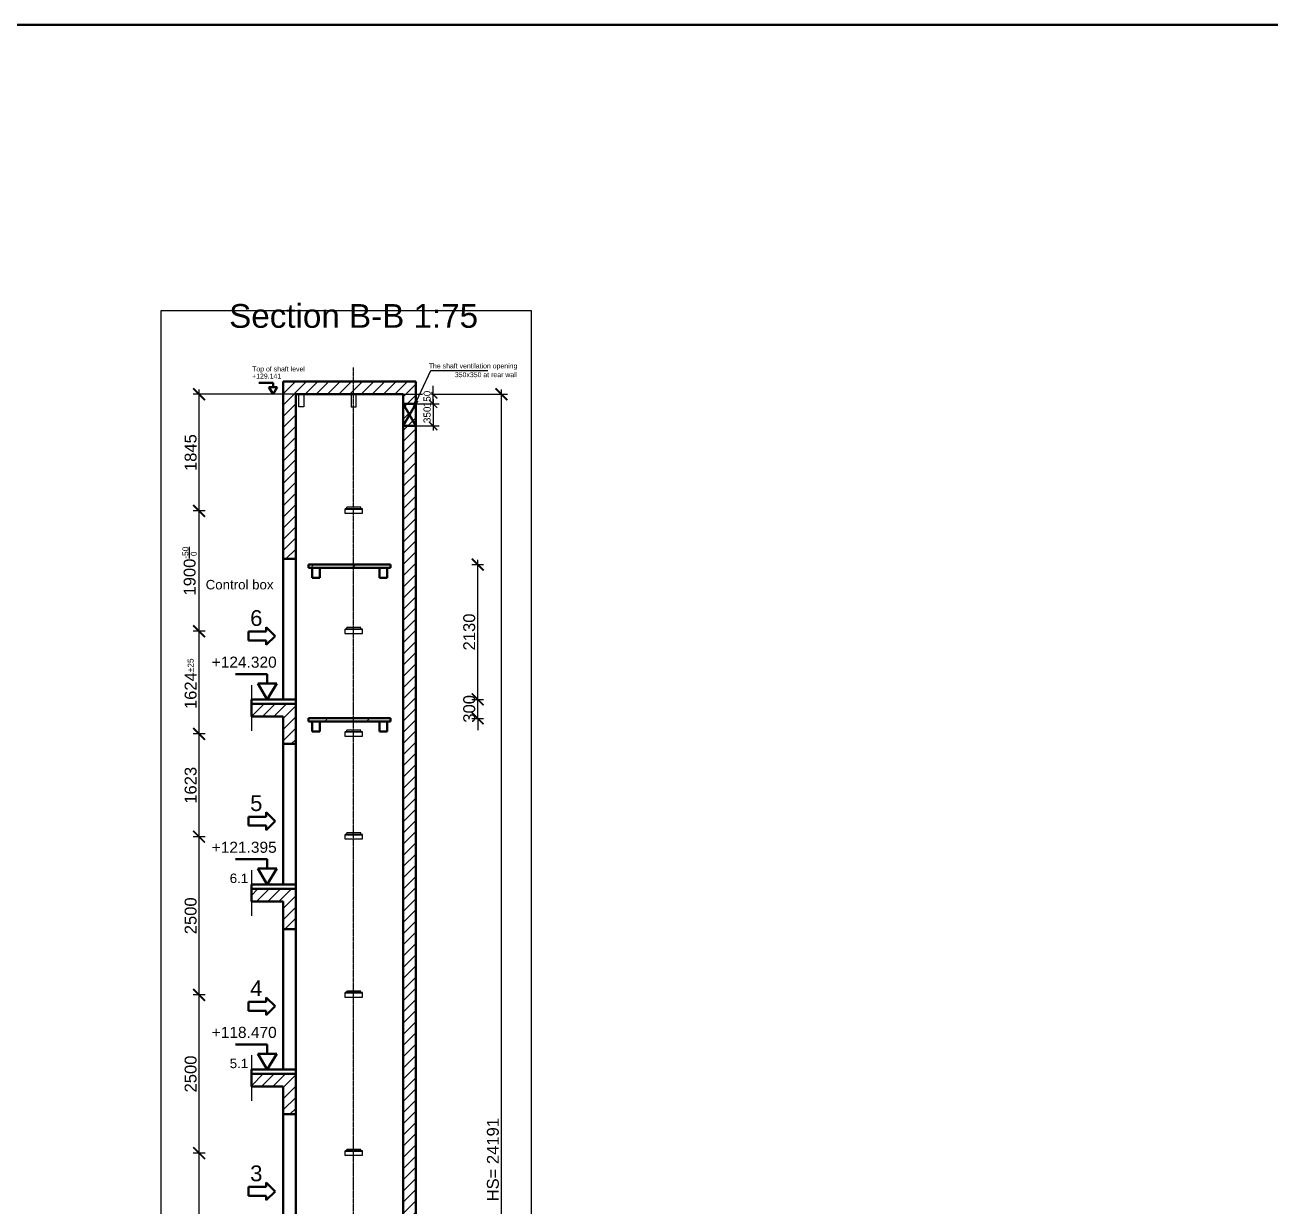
# Model space of a CAD drawing. Header units: millimetres. Extents: x -2854 to 202754, y -48725 to 27067.
# Drawn here: x 23838 to 43504, y -30180 to -11515 of the extents above; entities that cross this region are included whole.
import ezdxf
from ezdxf.enums import TextEntityAlignment as Align

# ---------------------------------------------------------------- set-up
doc = ezdxf.new("R2010")
doc.units = ezdxf.units.MM
doc.linetypes.add('AM_ISO02W050', pattern=[7.5, 6, -1.5])
doc.linetypes.add('AM_ISO08W050', pattern=[18, 12, -1.5, 3, -1.5])
for name, color, linetype, lineweight in [('AM_0', 7, 'Continuous', 50), ('AM_5', 3, 'Continuous', 25), ('AM_8', 1, 'Continuous', 25), ('LDBeams-AM_3', 6, 'AM_ISO02W050', 25), ('LDCar-AM_0', 7, 'Continuous', 50), ('LDCar-AM_4', 3, 'Continuous', 25), ('LDRailBrackets-AM_3', 6, 'AM_ISO02W050', 25), ('LDScaffoldings-AM_0', 7, 'Continuous', 50), ('LDShaft-AM_0', 7, 'Continuous', 50), ('LDShaft-AM_4', 3, 'Continuous', 25), ('LDShaft-AM_5', 3, 'Continuous', 25), ('LDShaft-AM_7', 4, 'AM_ISO08W050', 25)]:
    doc.layers.add(name, color=color, linetype=linetype, lineweight=lineweight)
doc.layers.add('AM_VIEWS', color=1, linetype='Continuous', lineweight=25, plot=False)
doc.styles.add('LD', font='ARIALUNI.ttf')
doc.dimstyles.new('LIFT', dxfattribs={"dimtxt": 2.5, "dimasz": 2.5, "dimexe": 1.25, "dimexo": 0, "dimgap": 0.5, "dimtad": 1, "dimdec": 0, "dimzin": 1, "dimdsep": 46, "dimtxsty": 'LD', "dimblk": 'ARCHTICK', "dimcen": 0, "dimdle": 1, "dimclrd": 3, "dimclre": 3, "dimclrt": 4, "dimadec": 0, "dimazin": 0, "dimtp": 0.1, "dimtm": 0.1, "dimtfac": 0.71, "dimtdec": 0, "dimtix": 1, "dimtmove": 0, "dimatfit": 3, "dimfxl": 1, "dimtolj": 1, "dimarcsym": 0})
doc.dimstyles.new('LIFT$0', dxfattribs={"dimtxt": 2.5, "dimasz": 2.5, "dimexe": 1.25, "dimexo": 0, "dimgap": 0.5, "dimtad": 1, "dimdec": 0, "dimzin": 1, "dimdsep": 46, "dimtxsty": 'LD', "dimblk1": 'ARCHTICK', "dimblk2": 'ARCHTICK', "dimsah": 1, "dimcen": 0, "dimdle": 1, "dimclrd": 3, "dimclre": 3, "dimclrt": 4, "dimadec": 0, "dimazin": 0, "dimtp": 0.1, "dimtm": 0.1, "dimtfac": 0.71, "dimtdec": 0, "dimtix": 1, "dimtmove": 0, "dimatfit": 3, "dimfxl": 1, "dimtolj": 1, "dimarcsym": 0})

# ---------------------------------------------------------------- blocks, each defined once
blk = doc.blocks.new('LD_20260610085844_000000CC')
at = {"layer": 'LDShaft-AM_0'}
for p, q in [((-80, 24391), (-200, 24391)), ((-200, 24391), (-200, 21590)), ((0, 24391), (-80, 24391)), ((1900, 24391), (0, 24391)), ((1900, 0), (1900, 24391)), ((0, 21590), (0, 24191)), ((0, 24191), (1700, 24191)), ((1700, 24191), (1700, 0)), ((-200, 21590), (-200, 19370)), ((-200, 21590), (-80, 21590)), ((-80, 21590), (0, 21590)), ((0, 19370), (0, 21590)), ((-200, 19300), (-700, 19300)), ((-700, 19300), (-700, 19100)), ((-80, 19300), (-200, 19300)), ((0, 19300), (-80, 19300)), ((0, 18665), (0, 19300)), ((-700, 19100), (-200, 19100)), ((-200, 19100), (-200, 18665)), ((-200, 18665), (-200, 16445)), ((-200, 18665), (-80, 18665)), ((-80, 18665), (0, 18665)), ((0, 16445), (0, 18665)), ((-200, 16375), (-700, 16375)), ((-700, 16375), (-700, 16175)), ((-80, 16375), (-200, 16375)), ((0, 16375), (-80, 16375)), ((0, 15740), (0, 16375)), ((-700, 16175), (-200, 16175)), ((-200, 16175), (-200, 15740)), ((-200, 15740), (-200, 13520)), ((-200, 15740), (-80, 15740)), ((-80, 15740), (0, 15740)), ((0, 13520), (0, 15740)), ((-200, 13450), (-700, 13450)), ((-700, 13450), (-700, 13250)), ((-80, 13450), (-200, 13450)), ((0, 13450), (-80, 13450)), ((0, 12815), (0, 13450)), ((-700, 13250), (-200, 13250)), ((-200, 13250), (-200, 12815)), ((-200, 12815), (-200, 10595)), ((-200, 12815), (-80, 12815)), ((-80, 12815), (0, 12815)), ((0, 10595), (0, 12815)), ((-200, 10525), (-700, 10525)), ((-700, 10525), (-700, 10325)), ((-80, 10525), (-200, 10525)), ((0, 10525), (-80, 10525)), ((0, 9890), (0, 10525)), ((-700, 10325), (-200, 10325)), ((-200, 10325), (-200, 9890)), ((-200, 9890), (-200, 7670)), ((-200, 9890), (-80, 9890)), ((-80, 9890), (0, 9890)), ((0, 7670), (0, 9890)), ((-200, 7600), (-700, 7600)), ((-700, 7600), (-700, 7400)), ((-80, 7600), (-200, 7600)), ((0, 7600), (-80, 7600)), ((0, 6965), (0, 7600)), ((-700, 7400), (-200, 7400)), ((-200, 7400), (-200, 6965)), ((-200, 6965), (-200, 4745)), ((-200, 6965), (-80, 6965)), ((-80, 6965), (0, 6965)), ((0, 4745), (0, 6965)), ((-200, 4675), (-700, 4675)), ((-700, 4675), (-700, 4475)), ((-80, 4675), (-200, 4675)), ((0, 4675), (-80, 4675)), ((0, 3515), (0, 4675)), ((-700, 4475), (-200, 4475)), ((-200, 4475), (-200, 3515)), ((-200, 3515), (-200, 1295)), ((-200, 3515), (-80, 3515)), ((-80, 3515), (0, 3515)), ((0, 1295), (0, 3515)), ((-200, 1225), (-700, 1225)), ((-700, 1225), (-700, 1025)), ((-80, 1225), (-200, 1225)), ((0, 1225), (-80, 1225)), ((0, 0), (0, 1225)), ((-700, 1025), (-200, 1025)), ((-200, 1025), (-200, -200)), ((1700, 0), (0, 0)), ((1900, -200), (1900, 0)), ((-200, -200), (-80, -200)), ((-80, -200), (0, -200)), ((0, -200), (1900, -200))]:
    blk.add_line(p, q, dxfattribs=at)
blk = doc.blocks.new('LD_ENTRY_L')
for p, q in [((-422, -70), (-422, 70)), ((-141, 70), (-422, 70)), ((0, 0), (-141, 141)), ((-141, 70), (-141, 141)), ((0, 0), (-141, -141)), ((-141, -70), (-422, -70)), ((-141, -141), (-141, -70))]:
    blk.add_line(p, q)
blk = doc.blocks.new('LD_20260610085844_000000E2')
at = {"layer": 'LDCar-AM_0'}
blk.add_blockref('LD_ENTRY_L', (0, 0), dxfattribs=at)
at = {"layer": 'LDCar-AM_0', "style": 'LD'}
blk.add_text('3', height=250, dxfattribs=at).set_placement((-200, 160), align=Align.RIGHT)
blk = doc.blocks.new('LD_20260610085844_000000E3')
at = {"layer": 'LDShaft-AM_4'}
blk.add_line((-700, 225), (-700, -495), dxfattribs=at)
blk = doc.blocks.new('LD_20260610085844_000000E4')
at = {"layer": 'LDShaft-AM_0'}
for p, q in [((-200, 0), (-700, 0)), ((-700, 0), (-700, -70)), ((-80, 0), (-200, 0)), ((0, 0), (-80, 0)), ((0, -70), (0, 0)), ((-700, -70), (-200, -70)), ((-200, -70), (-80, -70)), ((-80, -70), (0, -70))]:
    blk.add_line(p, q, dxfattribs=at)
blk = doc.blocks.new('LD_20260610085844_000000E6')
at = {"layer": 'LDCar-AM_0'}
blk.add_blockref('LD_ENTRY_L', (0, 0), dxfattribs=at)
at = {"layer": 'LDCar-AM_0', "style": 'LD'}
blk.add_text('4', height=250, dxfattribs=at).set_placement((-200, 160), align=Align.RIGHT)
blk = doc.blocks.new('LD_ENTRY_FLOOR_L')
for p, q in [((-150, 250), (0, 0)), ((0, 0), (150, 250))]:
    blk.add_line(p, q)
at = {"layer": 'AM_0'}
for p, q in [((0, 398), (-500, 398)), ((0, 250), (0, 398)), ((150, 250), (-150, 250))]:
    blk.add_line(p, q, dxfattribs=at)
blk = doc.blocks.new('LD_20260610085844_000000E7')
at = {"layer": 'LDCar-AM_0'}
blk.add_blockref('LD_ENTRY_FLOOR_L', (0, 0), dxfattribs=at)
at = {"layer": 'LDCar-AM_0', "style": 'LD'}
blk.add_text('+118.470', height=175, dxfattribs=at).set_placement((150, 500), align=Align.RIGHT)
blk = doc.blocks.new('LD_20260610085844_000000E8')
at = {"layer": 'LDShaft-AM_4'}
blk.add_line((-700, 225), (-700, -495), dxfattribs=at)
blk = doc.blocks.new('LD_20260610085844_000000E9')
at = {"layer": 'LDShaft-AM_0'}
for p, q in [((-200, 0), (-700, 0)), ((-700, 0), (-700, -70)), ((-80, 0), (-200, 0)), ((0, 0), (-80, 0)), ((0, -70), (0, 0)), ((-700, -70), (-200, -70)), ((-200, -70), (-80, -70)), ((-80, -70), (0, -70))]:
    blk.add_line(p, q, dxfattribs=at)
blk = doc.blocks.new('LD_20260610085844_000000EB')
at = {"layer": 'LDCar-AM_0'}
blk.add_blockref('LD_ENTRY_FLOOR_L', (0, 0), dxfattribs=at)
at = {"layer": 'LDCar-AM_0', "style": 'LD'}
blk.add_text('+121.395', height=175, dxfattribs=at).set_placement((150, 500), align=Align.RIGHT)
blk = doc.blocks.new('LD_20260610085844_000000EC')
at = {"layer": 'LDCar-AM_0'}
blk.add_blockref('LD_ENTRY_L', (0, 0), dxfattribs=at)
at = {"layer": 'LDCar-AM_0', "style": 'LD'}
blk.add_text('5', height=250, dxfattribs=at).set_placement((-200, 160), align=Align.RIGHT)
blk = doc.blocks.new('LD_20260610085844_000000ED')
at = {"layer": 'LDShaft-AM_4'}
blk.add_line((-700, 225), (-700, -495), dxfattribs=at)
blk = doc.blocks.new('LD_20260610085844_000000EE')
at = {"layer": 'LDShaft-AM_0'}
for p, q in [((-200, 0), (-700, 0)), ((-700, 0), (-700, -70)), ((-80, 0), (-200, 0)), ((0, 0), (-80, 0)), ((0, -70), (0, 0)), ((-700, -70), (-200, -70)), ((-200, -70), (-80, -70)), ((-80, -70), (0, -70))]:
    blk.add_line(p, q, dxfattribs=at)
blk = doc.blocks.new('LD_20260610085844_000000F2')
at = {"layer": 'LDScaffoldings-AM_0'}
for p, q in [((60, 80), (-60, 80)), ((-60, 80), (-60, -80)), ((60, -80), (60, 80)), ((-60, -80), (60, -80))]:
    blk.add_line(p, q, dxfattribs=at)
blk = doc.blocks.new('LD_20260610085844_000000F3')
at = {"layer": 'LDScaffoldings-AM_0'}
for p, q in [((60, 80), (-60, 80)), ((-60, 80), (-60, -80)), ((60, -80), (60, 80)), ((-60, -80), (60, -80))]:
    blk.add_line(p, q, dxfattribs=at)
blk = doc.blocks.new('LD_20260610085844_000000F6')
at = {"layer": 'LDScaffoldings-AM_0'}
for p, q in [((650, 25), (-650, 25)), ((-650, 25), (-650, -25)), ((650, -25), (650, 25)), ((-650, -25), (650, -25))]:
    blk.add_line(p, q, dxfattribs=at)
blk = doc.blocks.new('LD_20260610085844_000000FB')
at = {"layer": 'LDScaffoldings-AM_0'}
for p, q in [((650, 25), (-650, 25)), ((-650, 25), (-650, -25)), ((650, -25), (650, 25)), ((-650, -25), (650, -25))]:
    blk.add_line(p, q, dxfattribs=at)
blk = doc.blocks.new('LD_20260610085844_00000100')
at = {"layer": 'LDScaffoldings-AM_0'}
for p, q in [((60, 80), (-60, 80)), ((-60, 80), (-60, -80)), ((60, -80), (60, 80)), ((-60, -80), (60, -80))]:
    blk.add_line(p, q, dxfattribs=at)
blk = doc.blocks.new('LD_20260610085844_00000101')
at = {"layer": 'LDScaffoldings-AM_0'}
for p, q in [((60, 80), (-60, 80)), ((-60, 80), (-60, -80)), ((60, -80), (60, 80)), ((-60, -80), (60, -80))]:
    blk.add_line(p, q, dxfattribs=at)
blk = doc.blocks.new('LD_20260610085844_00000102')
at = {"layer": 'LDShaft-AM_7'}
blk.add_line((0, -20061), (0, 4980), dxfattribs=at)
blk = doc.blocks.new('LD_20260610085844_00000106')
at = {"layer": 'LDBeams-AM_3'}
for p, q in [((-35, 200), (-38, 200)), ((-38, 200), (-38, 0)), ((-27, 200), (-35, 200)), ((-14, 200), (-27, 200)), ((0, 200), (-14, 200)), ((14, 200), (0, 200)), ((27, 200), (14, 200)), ((35, 200), (27, 200)), ((38, 200), (35, 200)), ((38, 0), (38, 200)), ((-38, 0), (-35, 0)), ((-35, 0), (-27, 0)), ((-27, 0), (-14, 0)), ((-14, 0), (0, 0)), ((0, 0), (14, 0)), ((14, 0), (27, 0)), ((27, 0), (35, 0)), ((35, 0), (38, 0))]:
    blk.add_line(p, q, dxfattribs=at)
blk = doc.blocks.new('LD_20260610085844_00000107')
at = {"layer": 'LDBeams-AM_3'}
for p, q in [((-35, 200), (-38, 200)), ((-38, 200), (-38, 0)), ((-27, 200), (-35, 200)), ((-14, 200), (-27, 200)), ((0, 200), (-14, 200)), ((14, 200), (0, 200)), ((27, 200), (14, 200)), ((35, 200), (27, 200)), ((38, 200), (35, 200)), ((38, 0), (38, 200)), ((-38, 0), (-35, 0)), ((-35, 0), (-27, 0)), ((-27, 0), (-14, 0)), ((-14, 0), (0, 0)), ((0, 0), (14, 0)), ((14, 0), (27, 0)), ((27, 0), (35, 0)), ((35, 0), (38, 0))]:
    blk.add_line(p, q, dxfattribs=at)
blk = doc.blocks.new('LD_20260610085844_0000010A')
at = {"layer": 'LDRailBrackets-AM_3'}
for p, q in [((140, 35), (-140, 35)), ((-140, 35), (-140, 31)), ((140, 31), (-140, 31)), ((-140, 31), (-140, -35)), ((-140, 31), (140, 31)), ((-115, 59), (-115, 35)), ((115, 59), (-115, 59)), ((-115, 35), (115, 35)), ((115, 35), (115, 59)), ((140, 31), (140, 35)), ((140, -35), (140, 31)), ((-140, -35), (140, -35))]:
    blk.add_line(p, q, dxfattribs=at)
blk = doc.blocks.new('LD_20260610085844_0000010D')
at = {"layer": 'LDRailBrackets-AM_3'}
for p, q in [((140, 35), (-140, 35)), ((-140, 35), (-140, 31)), ((140, 31), (-140, 31)), ((-140, 31), (-140, -35)), ((-140, 31), (140, 31)), ((-115, 59), (-115, 35)), ((115, 59), (-115, 59)), ((-115, 35), (115, 35)), ((115, 35), (115, 59)), ((140, 31), (140, 35)), ((140, -35), (140, 31)), ((-140, -35), (140, -35))]:
    blk.add_line(p, q, dxfattribs=at)
blk = doc.blocks.new('LD_20260610085844_0000010E')
at = {"layer": 'LDRailBrackets-AM_3'}
for p, q in [((140, 35), (-140, 35)), ((-140, 35), (-140, 31)), ((140, 31), (-140, 31)), ((-140, 31), (-140, -35)), ((-140, 31), (140, 31)), ((-115, 59), (-115, 35)), ((115, 59), (-115, 59)), ((-115, 35), (115, 35)), ((115, 35), (115, 59)), ((140, 31), (140, 35)), ((140, -35), (140, 31)), ((-140, -35), (140, -35))]:
    blk.add_line(p, q, dxfattribs=at)
blk = doc.blocks.new('LD_20260610085844_00000112')
at = {"layer": 'LDRailBrackets-AM_3'}
for p, q in [((140, 35), (-140, 35)), ((-140, 35), (-140, 31)), ((140, 31), (-140, 31)), ((-140, 31), (-140, -35)), ((-140, 31), (140, 31)), ((-115, 59), (-115, 35)), ((115, 59), (-115, 59)), ((-115, 35), (115, 35)), ((115, 35), (115, 59)), ((140, 31), (140, 35)), ((140, -35), (140, 31)), ((-140, -35), (140, -35))]:
    blk.add_line(p, q, dxfattribs=at)
blk = doc.blocks.new('LD_20260610085844_00000113')
at = {"layer": 'LDRailBrackets-AM_3'}
for p, q in [((140, 35), (-140, 35)), ((-140, 35), (-140, 31)), ((140, 31), (-140, 31)), ((-140, 31), (-140, -35)), ((-140, 31), (140, 31)), ((-115, 59), (-115, 35)), ((115, 59), (-115, 59)), ((-115, 35), (115, 35)), ((115, 35), (115, 59)), ((140, 31), (140, 35)), ((140, -35), (140, 31)), ((-140, -35), (140, -35))]:
    blk.add_line(p, q, dxfattribs=at)
blk = doc.blocks.new('LD_20260610085844_00000114')
at = {"layer": 'LDRailBrackets-AM_3'}
for p, q in [((140, 35), (-140, 35)), ((-140, 35), (-140, 31)), ((140, 31), (-140, 31)), ((-140, 31), (-140, -35)), ((-140, 31), (140, 31)), ((-115, 59), (-115, 35)), ((115, 59), (-115, 59)), ((-115, 35), (115, 35)), ((115, 35), (115, 59)), ((140, 31), (140, 35)), ((140, -35), (140, 31)), ((-140, -35), (140, -35))]:
    blk.add_line(p, q, dxfattribs=at)
blk = doc.blocks.new('LD_20260610085844_00000118')
at = {"layer": 'AM_8'}
for p, q in [((237, 21450), (287, 21500)), ((900, 21450), (950, 21500)), ((458, 19020), (508, 19070)), ((1121, 19020), (1171, 19070))]:
    blk.add_line(p, q, dxfattribs=at)
blk = doc.blocks.new('LD_20260610085844_0000011B')
at = {"layer": 'AM_8'}
for p, q in [((-200, 24018), (173, 24391)), ((-200, 24195), (-4, 24391)), ((-200, 24372), (-181, 24391)), ((149, 24191), (349, 24391)), ((326, 24191), (526, 24391)), ((503, 24191), (703, 24391)), ((680, 24191), (880, 24391)), ((856, 24191), (1056, 24391)), ((1033, 24191), (1233, 24391)), ((1210, 24191), (1410, 24391)), ((1387, 24191), (1587, 24391)), ((1564, 24191), (1764, 24391)), ((1700, 24151), (1900, 24351)), ((-200, 23842), (0, 24042)), ((1700, 23974), (1900, 24174)), ((1700, 23797), (1900, 23997)), ((-200, 23665), (0, 23865)), ((1700, 23620), (1900, 23820)), ((-200, 23488), (0, 23688)), ((1700, 23444), (1900, 23644)), ((-200, 23311), (0, 23511)), ((1700, 23267), (1900, 23467)), ((-200, 23135), (0, 23335)), ((1700, 23090), (1900, 23290)), ((-200, 22958), (0, 23158)), ((1700, 22913), (1900, 23113)), ((-200, 22781), (0, 22981)), ((1700, 22736), (1900, 22936)), ((-200, 22604), (0, 22804)), ((-200, 22427), (0, 22627)), ((1700, 22560), (1900, 22760)), ((-200, 22251), (0, 22451)), ((1700, 22383), (1900, 22583)), ((-200, 22074), (0, 22274)), ((1700, 22206), (1900, 22406)), ((1700, 22029), (1900, 22229)), ((-200, 21897), (0, 22097)), ((1700, 21853), (1900, 22053)), ((-200, 21720), (0, 21920)), ((1700, 21676), (1900, 21876)), ((-154, 21590), (0, 21744)), ((1700, 21499), (1900, 21699)), ((1700, 21322), (1900, 21522)), ((1700, 21145), (1900, 21345)), ((1700, 20969), (1900, 21169)), ((1700, 20792), (1900, 20992)), ((1700, 20615), (1900, 20815)), ((1700, 20438), (1900, 20638)), ((1700, 20262), (1900, 20462)), ((1700, 20085), (1900, 20285)), ((1700, 19908), (1900, 20108)), ((1700, 19731), (1900, 19931)), ((1700, 19554), (1900, 19754)), ((1700, 19378), (1900, 19578)), ((-700, 19276), (-676, 19300)), ((-699, 19100), (-499, 19300)), ((-522, 19100), (-322, 19300)), ((-345, 19100), (-145, 19300)), ((1700, 19201), (1900, 19401)), ((-200, 19069), (0, 19269)), ((-200, 18892), (0, 19092)), ((1700, 19024), (1900, 19224)), ((-200, 18715), (0, 18915)), ((1700, 18847), (1900, 19047)), ((-73, 18665), (0, 18738)), ((1700, 18671), (1900, 18871)), ((1700, 18494), (1900, 18694)), ((1700, 18317), (1900, 18517)), ((1700, 18140), (1900, 18340)), ((1700, 17963), (1900, 18163)), ((1700, 17787), (1900, 17987)), ((1700, 17610), (1900, 17810)), ((1700, 17433), (1900, 17633)), ((1700, 17256), (1900, 17456)), ((1700, 17080), (1900, 17280)), ((1700, 16903), (1900, 17103)), ((1700, 16726), (1900, 16926)), ((1700, 16549), (1900, 16749)), ((1700, 16372), (1900, 16572)), ((-700, 16271), (-596, 16375)), ((-619, 16175), (-419, 16375)), ((-442, 16175), (-242, 16375)), ((-265, 16175), (-65, 16375)), ((1700, 16196), (1900, 16396)), ((-200, 16063), (0, 16263)), ((1700, 16019), (1900, 16219)), ((-200, 15887), (0, 16087)), ((1700, 15842), (1900, 16042)), ((-170, 15740), (0, 15910)), ((1700, 15665), (1900, 15865)), ((1700, 15489), (1900, 15689)), ((1700, 15312), (1900, 15512)), ((1700, 15135), (1900, 15335)), ((1700, 14958), (1900, 15158)), ((1700, 14781), (1900, 14981)), ((1700, 14605), (1900, 14805)), ((1700, 14428), (1900, 14628)), ((1700, 14251), (1900, 14451)), ((1700, 14074), (1900, 14274)), ((1700, 13898), (1900, 14098)), ((1700, 13721), (1900, 13921)), ((1700, 13544), (1900, 13744)), ((-700, 13265), (-515, 13450)), ((-700, 13442), (-692, 13450)), ((-539, 13250), (-339, 13450)), ((-362, 13250), (-162, 13450)), ((-200, 13235), (0, 13435)), ((1700, 13367), (1900, 13567)), ((1700, 13190), (1900, 13390)), ((-200, 13058), (0, 13258)), ((1700, 13014), (1900, 13214)), ((-200, 12881), (0, 13081)), ((1700, 12837), (1900, 13037)), ((-90, 12815), (0, 12905)), ((1700, 12660), (1900, 12860)), ((1700, 12483), (1900, 12683)), ((1700, 12307), (1900, 12507)), ((1700, 12130), (1900, 12330)), ((1700, 11953), (1900, 12153)), ((1700, 11776), (1900, 11976)), ((1700, 11599), (1900, 11799)), ((1700, 11423), (1900, 11623)), ((1700, 11246), (1900, 11446)), ((1700, 11069), (1900, 11269)), ((1700, 10892), (1900, 11092)), ((1700, 10716), (1900, 10916)), ((1700, 10539), (1900, 10739)), ((-700, 10437), (-612, 10525)), ((-635, 10325), (-435, 10525)), ((-458, 10325), (-258, 10525)), ((-282, 10325), (-82, 10525)), ((-200, 10230), (0, 10430)), ((1700, 10362), (1900, 10562)), ((-200, 10053), (0, 10253)), ((1700, 10185), (1900, 10385)), ((-186, 9890), (0, 10076)), ((1700, 10009), (1900, 10209)), ((1700, 9832), (1900, 10032)), ((-9, 9890), (0, 9899)), ((1700, 9655), (1900, 9855)), ((1700, 9478), (1900, 9678)), ((1700, 9301), (1900, 9501)), ((1700, 9125), (1900, 9325)), ((1700, 8948), (1900, 9148)), ((1700, 8771), (1900, 8971)), ((1700, 8594), (1900, 8794)), ((1700, 8418), (1900, 8618)), ((1700, 8241), (1900, 8441)), ((1700, 8064), (1900, 8264)), ((1700, 7887), (1900, 8087)), ((1700, 7710), (1900, 7910)), ((1700, 7534), (1900, 7734)), ((-700, 7432), (-532, 7600)), ((-555, 7400), (-355, 7600)), ((-378, 7400), (-178, 7600)), ((-201, 7400), (-1, 7600)), ((1700, 7357), (1900, 7557)), ((-200, 7225), (0, 7425)), ((1700, 7180), (1900, 7380)), ((-200, 7048), (0, 7248)), ((1700, 7003), (1900, 7203)), ((-106, 6965), (0, 7071)), ((1700, 6827), (1900, 7027)), ((1700, 6650), (1900, 6850)), ((1700, 6473), (1900, 6673)), ((1700, 6296), (1900, 6496)), ((1700, 6119), (1900, 6319)), ((1700, 5943), (1900, 6143)), ((1700, 5766), (1900, 5966)), ((1700, 5589), (1900, 5789)), ((1700, 5412), (1900, 5612)), ((1700, 5236), (1900, 5436)), ((1700, 5059), (1900, 5259)), ((1700, 4882), (1900, 5082)), ((1700, 4705), (1900, 4905)), ((1700, 4528), (1900, 4728)), ((-700, 4603), (-628, 4675)), ((-652, 4475), (-452, 4675)), ((-475, 4475), (-275, 4675)), ((-298, 4475), (-98, 4675)), ((-200, 4396), (0, 4596)), ((1700, 4352), (1900, 4552)), ((-200, 4219), (0, 4419)), ((1700, 4175), (1900, 4375)), ((-200, 4043), (0, 4243)), ((1700, 3998), (1900, 4198)), ((-200, 3866), (0, 4066)), ((1700, 3821), (1900, 4021)), ((-200, 3689), (0, 3889)), ((1700, 3645), (1900, 3845)), ((-197, 3515), (0, 3712)), ((1700, 3468), (1900, 3668)), ((-21, 3515), (0, 3536)), ((1700, 3291), (1900, 3491)), ((1700, 3114), (1900, 3314)), ((1700, 2937), (1900, 3137)), ((1700, 2761), (1900, 2961)), ((1700, 2584), (1900, 2784)), ((1700, 2407), (1900, 2607)), ((1700, 2230), (1900, 2430)), ((1700, 2054), (1900, 2254)), ((1700, 1877), (1900, 2077)), ((1700, 1700), (1900, 1900)), ((1700, 1523), (1900, 1723)), ((1700, 1346), (1900, 1546)), ((-700, 1068), (-543, 1225)), ((-566, 1025), (-366, 1225)), ((-389, 1025), (-189, 1225)), ((-212, 1025), (-12, 1225)), ((1700, 1170), (1900, 1370)), ((1700, 993), (1900, 1193)), ((-200, 861), (0, 1061)), ((1700, 816), (1900, 1016)), ((-200, 684), (0, 884)), ((1700, 639), (1900, 839)), ((-200, 507), (0, 707)), ((1700, 463), (1900, 663)), ((-200, 330), (0, 530)), ((1700, 286), (1900, 486)), ((-200, 154), (0, 354)), ((1700, 109), (1900, 309)), ((-200, -23), (0, 177)), ((1568, -200), (1900, 132)), ((-200, -200), (0, 0)), ((-23, -200), (177, 0)), ((154, -200), (354, 0)), ((330, -200), (530, 0)), ((507, -200), (707, 0)), ((684, -200), (884, 0)), ((861, -200), (1061, 0)), ((1037, -200), (1237, 0)), ((1214, -200), (1414, 0)), ((1391, -200), (1591, 0)), ((1745, -200), (1900, -45))]:
    blk.add_line(p, q, dxfattribs=at)
blk = doc.blocks.new('_ArchTick')
at = {"color": 0, "linetype": 'ByBlock', "const_width": 0.15}
blk.add_lwpolyline([(-0.5, -0.5), (0.5, 0.5)], dxfattribs=at)
blk = doc.blocks.new('*D1597')
at = {"layer": 'AM_5', "color": 3, "lineweight": -2, "transparency": 16777216}
for p, q in [((30989, -22173), (30989, -21985)), ((30896, -22173), (31083, -22173)), ((30989, -22473), (30989, -22173)), ((30896, -22473), (31083, -22473)), ((30989, -22473), (30989, -22660))]:
    blk.add_line(p, q, dxfattribs=at)
at = {"layer": 'Defpoints', "color": 0, "transparency": 16777216}
for p in [(30896, -22173), (30989, -22173), (30896, -22473)]:
    blk.add_point(p, dxfattribs=at)
at = {"layer": 'AM_5', "color": 3, "lineweight": -2, "transparency": 16777216, "xscale": 187.5, "yscale": 187.5, "zscale": 187.5}
for p, rotation in [((30989, -22173), 270), ((30989, -22473), 90)]:
    blk.add_blockref('_ArchTick', p, dxfattribs=dict(at, rotation=rotation))
at = {"layer": 'AM_5', "color": 4, "transparency": 16777216, "insert": (30856, -22323), "char_height": 187.5, "attachment_point": 5, "rotation": 90, "style": 'LD'}
blk.add_mtext('\\A1;300', dxfattribs=at)
blk = doc.blocks.new('_NONE')
blk = doc.blocks.new('*D1598')
at = {"layer": 'AM_5', "color": 3, "lineweight": -2, "transparency": 16777216}
for p, q in [((30896, -20043), (31083, -20043)), ((30989, -22248), (30989, -19968)), ((30896, -22173), (31083, -22173))]:
    blk.add_line(p, q, dxfattribs=at)
at = {"layer": 'Defpoints', "color": 0, "transparency": 16777216}
for p in [(30896, -20043), (30989, -20043), (30896, -22173)]:
    blk.add_point(p, dxfattribs=at)
at = {"layer": 'AM_5', "color": 3, "lineweight": -2, "transparency": 16777216, "xscale": 187.5, "yscale": 187.5, "zscale": 187.5}
for p, rotation in [((30989, -20043), 90), ((30989, -22173), 270)]:
    blk.add_blockref('_ArchTick', p, dxfattribs=dict(at, rotation=rotation))
at = {"layer": 'AM_5', "color": 4, "transparency": 16777216, "insert": (30856, -21108), "char_height": 187.5, "attachment_point": 5, "rotation": 90, "style": 'LD'}
blk.add_mtext('\\A1;2130', dxfattribs=at)
blk = doc.blocks.new('*D1599')
at = {"layer": 'Defpoints', "color": 0, "transparency": 16777216}
for p in [(26589, -29343), (26683, -29343), (26683, -31843)]:
    blk.add_point(p, dxfattribs=at)
at = {"layer": 'LDShaft-AM_5', "color": 3, "lineweight": -2, "transparency": 16777216}
for p, q in [((26589, -31918), (26589, -29268)), ((26683, -29343), (26496, -29343)), ((26683, -31843), (26496, -31843))]:
    blk.add_line(p, q, dxfattribs=at)
at = {"layer": 'LDShaft-AM_5', "color": 3, "lineweight": -2, "transparency": 16777216, "xscale": 187.5, "yscale": 187.5, "zscale": 187.5}
for p, rotation in [((26589, -29343), 90), ((26589, -31843), 270)]:
    blk.add_blockref('_ArchTick', p, dxfattribs=dict(at, rotation=rotation))
at = {"layer": 'LDShaft-AM_5', "color": 4, "transparency": 16777216, "insert": (26456, -30593), "char_height": 187.5, "attachment_point": 5, "rotation": 90, "style": 'LD'}
blk.add_mtext('\\A1;2500', dxfattribs=at)
blk = doc.blocks.new('*D1602')
at = {"layer": 'Defpoints', "color": 0, "transparency": 16777216}
for p in [(26589, -26843), (26683, -26843), (26683, -29343)]:
    blk.add_point(p, dxfattribs=at)
at = {"layer": 'LDShaft-AM_5', "color": 3, "lineweight": -2, "transparency": 16777216}
for p, q in [((26683, -26843), (26496, -26843)), ((26589, -29418), (26589, -26768)), ((26683, -29343), (26496, -29343))]:
    blk.add_line(p, q, dxfattribs=at)
at = {"layer": 'LDShaft-AM_5', "color": 3, "lineweight": -2, "transparency": 16777216, "xscale": 187.5, "yscale": 187.5, "zscale": 187.5}
for p, rotation in [((26589, -26843), 90), ((26589, -29343), 270)]:
    blk.add_blockref('_ArchTick', p, dxfattribs=dict(at, rotation=rotation))
at = {"layer": 'LDShaft-AM_5', "color": 4, "transparency": 16777216, "insert": (26456, -28093), "char_height": 187.5, "attachment_point": 5, "rotation": 90, "style": 'LD'}
blk.add_mtext('\\A1;2500', dxfattribs=at)
blk = doc.blocks.new('*D1604')
at = {"layer": 'Defpoints', "color": 0, "transparency": 16777216}
for p in [(26589, -24343), (26683, -24343), (26683, -26843)]:
    blk.add_point(p, dxfattribs=at)
at = {"layer": 'LDShaft-AM_5', "color": 3, "lineweight": -2, "transparency": 16777216}
for p, q in [((26683, -24343), (26496, -24343)), ((26589, -26918), (26589, -24268)), ((26683, -26843), (26496, -26843))]:
    blk.add_line(p, q, dxfattribs=at)
at = {"layer": 'LDShaft-AM_5', "color": 3, "lineweight": -2, "transparency": 16777216, "xscale": 187.5, "yscale": 187.5, "zscale": 187.5}
for p, rotation in [((26589, -24343), 90), ((26589, -26843), 270)]:
    blk.add_blockref('_ArchTick', p, dxfattribs=dict(at, rotation=rotation))
at = {"layer": 'LDShaft-AM_5', "color": 4, "transparency": 16777216, "insert": (26456, -25593), "char_height": 187.5, "attachment_point": 5, "rotation": 90, "style": 'LD'}
blk.add_mtext('\\A1;2500', dxfattribs=at)
blk = doc.blocks.new('*D1606')
at = {"layer": 'Defpoints', "color": 0, "transparency": 16777216}
for p in [(26589, -22720), (26683, -22720), (26683, -24343)]:
    blk.add_point(p, dxfattribs=at)
at = {"layer": 'LDShaft-AM_5', "color": 3, "lineweight": -2, "transparency": 16777216}
for p, q in [((26683, -22720), (26496, -22720)), ((26589, -24418), (26589, -22645)), ((26683, -24343), (26496, -24343))]:
    blk.add_line(p, q, dxfattribs=at)
at = {"layer": 'LDShaft-AM_5', "color": 3, "lineweight": -2, "transparency": 16777216, "xscale": 187.5, "yscale": 187.5, "zscale": 187.5}
for p, rotation in [((26589, -22720), 90), ((26589, -24343), 270)]:
    blk.add_blockref('_ArchTick', p, dxfattribs=dict(at, rotation=rotation))
at = {"layer": 'LDShaft-AM_5', "color": 4, "transparency": 16777216, "insert": (26456, -23531), "char_height": 187.5, "attachment_point": 5, "rotation": 90, "style": 'LD'}
blk.add_mtext('\\A1;1623', dxfattribs=at)
blk = doc.blocks.new('*D1607')
at = {"layer": 'Defpoints', "color": 0, "transparency": 16777216}
for p in [(26589, -21096), (26683, -21096), (26683, -22720)]:
    blk.add_point(p, dxfattribs=at)
at = {"layer": 'LDShaft-AM_5', "color": 3, "lineweight": -2, "transparency": 16777216}
for p, q in [((26589, -22795), (26589, -21021)), ((26683, -21096), (26496, -21096)), ((26683, -22720), (26496, -22720))]:
    blk.add_line(p, q, dxfattribs=at)
at = {"layer": 'LDShaft-AM_5', "color": 3, "lineweight": -2, "transparency": 16777216, "xscale": 187.5, "yscale": 187.5, "zscale": 187.5}
for p, rotation in [((26589, -21096), 90), ((26589, -22720), 270)]:
    blk.add_blockref('_ArchTick', p, dxfattribs=dict(at, rotation=rotation))
at = {"layer": 'LDShaft-AM_5', "color": 4, "transparency": 16777216, "insert": (26456, -21908), "char_height": 187.5, "attachment_point": 5, "rotation": 90, "style": 'LD'}
blk.add_mtext('\\A1;1624\\H0.5x;\\S±25 ', dxfattribs=at)
blk = doc.blocks.new('*D1609')
at = {"layer": 'Defpoints', "color": 0, "transparency": 16777216}
for p in [(26589, -19196), (26683, -19196), (26683, -21096)]:
    blk.add_point(p, dxfattribs=at)
at = {"layer": 'LDShaft-AM_5', "color": 3, "lineweight": -2, "transparency": 16777216}
for p, q in [((26683, -19196), (26496, -19196)), ((26589, -21171), (26589, -19121)), ((26683, -21096), (26496, -21096))]:
    blk.add_line(p, q, dxfattribs=at)
at = {"layer": 'LDShaft-AM_5', "color": 3, "lineweight": -2, "transparency": 16777216, "xscale": 187.5, "yscale": 187.5, "zscale": 187.5}
for p, rotation in [((26589, -19196), 90), ((26589, -21096), 270)]:
    blk.add_blockref('_ArchTick', p, dxfattribs=dict(at, rotation=rotation))
at = {"layer": 'LDShaft-AM_5', "color": 4, "transparency": 16777216, "insert": (26439, -20146), "char_height": 187.5, "attachment_point": 5, "rotation": 90, "style": 'LD'}
blk.add_mtext('\\A1;1900\\H0.5x;\\S-50/0 ', dxfattribs=at)
blk = doc.blocks.new('*D1610')
at = {"layer": 'Defpoints', "color": 0, "transparency": 16777216}
for p in [(26589, -17352), (29029, -17352), (26683, -19196)]:
    blk.add_point(p, dxfattribs=at)
at = {"layer": 'LDShaft-AM_5', "color": 3, "lineweight": -2, "transparency": 16777216}
for p, q in [((26589, -19271), (26589, -17277)), ((29029, -17352), (26496, -17352)), ((26683, -19196), (26496, -19196))]:
    blk.add_line(p, q, dxfattribs=at)
at = {"layer": 'LDShaft-AM_5', "color": 3, "lineweight": -2, "transparency": 16777216, "xscale": 187.5, "yscale": 187.5, "zscale": 187.5}
for p, rotation in [((26589, -17352), 90), ((26589, -19196), 270)]:
    blk.add_blockref('_ArchTick', p, dxfattribs=dict(at, rotation=rotation))
at = {"layer": 'LDShaft-AM_5', "color": 4, "transparency": 16777216, "insert": (26456, -18274), "char_height": 187.5, "attachment_point": 5, "rotation": 90, "style": 'LD'}
blk.add_mtext('\\A1;1845', dxfattribs=at)
blk = doc.blocks.new('*D1611')
at = {"layer": 'AM_5', "color": 3, "lineweight": -2, "transparency": 16777216}
for p, q in [((31364, -41618), (31364, -17277)), ((28114, -17352), (31458, -17352)), ((28114, -41543), (31458, -41543))]:
    blk.add_line(p, q, dxfattribs=at)
at = {"layer": 'Defpoints', "color": 0, "transparency": 16777216}
for p in [(28114, -17352), (31364, -17352), (28114, -41543)]:
    blk.add_point(p, dxfattribs=at)
at = {"layer": 'AM_5', "color": 3, "lineweight": -2, "transparency": 16777216, "xscale": 187.5, "yscale": 187.5, "zscale": 187.5}
for p, rotation in [((31364, -17352), 90), ((31364, -41543), 270)]:
    blk.add_blockref('_ArchTick', p, dxfattribs=dict(at, rotation=rotation))
at = {"layer": 'AM_5', "color": 4, "transparency": 16777216, "insert": (31230, -29447), "char_height": 187.5, "attachment_point": 5, "rotation": 90, "style": 'LD'}
blk.add_mtext('\\A1;HS= 24191', dxfattribs=at)
blk = doc.blocks.new('LD_20260610085844_0000011D')
at = {"layer": 'LDCar-AM_4'}
for p, q in [((-700, 19595), (-700, 18875)), ((-700, 16670), (-700, 15950)), ((-700, 13745), (-700, 13025)), ((-700, 10820), (-700, 10100)), ((-700, 7895), (-700, 7175)), ((-700, 4970), (-700, 4250)), ((-700, 1520), (-700, 800))]:
    blk.add_line(p, q, dxfattribs=at)
blk = doc.blocks.new('LD_20260309095620_0000008A')
at = {"layer": 'LDCar-AM_0'}
blk.add_blockref('LD_ENTRY_FLOOR_L', (0, 0), dxfattribs=at)
at = {"layer": 'LDCar-AM_0', "style": 'LD'}
blk.add_text('+124.320', height=175, dxfattribs=at).set_placement((150, 500), align=Align.RIGHT)
blk = doc.blocks.new('LD_20260309095620_0000008B')
at = {"layer": 'LDCar-AM_0'}
blk.add_blockref('LD_ENTRY_L', (0, 0), dxfattribs=at)
at = {"layer": 'LDCar-AM_0', "style": 'LD'}
blk.add_text('6', height=250, dxfattribs=at).set_placement((-200, 160), align=Align.RIGHT)
blk = doc.blocks.new('LD_20260610085844_000000CE')
at = {"layer": 'LDBeams-AM_3'}
for p, q in [((-35, 200), (-38, 200)), ((-38, 200), (-38, 0)), ((-27, 200), (-35, 200)), ((-14, 200), (-27, 200)), ((0, 200), (-14, 200)), ((14, 200), (0, 200)), ((27, 200), (14, 200)), ((35, 200), (27, 200)), ((38, 200), (35, 200)), ((38, 0), (38, 200)), ((-38, 0), (-35, 0)), ((-35, 0), (-27, 0)), ((-27, 0), (-14, 0)), ((-14, 0), (0, 0)), ((0, 0), (14, 0)), ((14, 0), (27, 0)), ((27, 0), (35, 0)), ((35, 0), (38, 0))]:
    blk.add_line(p, q, dxfattribs=at)
blk = doc.blocks.new('*D1615')
at = {"layer": 'AM_5', "color": 3, "lineweight": -2, "transparency": 16777216}
for p, q in [((30285, -17352), (30285, -17220)), ((30014, -17352), (30379, -17352)), ((30014, -17502), (30379, -17502)), ((30285, -17502), (30285, -17352)), ((30285, -17502), (30285, -17633))]:
    blk.add_line(p, q, dxfattribs=at)
at = {"layer": 'Defpoints', "color": 0, "transparency": 16777216}
for p in [(30014, -17352), (30014, -17502)]:
    blk.add_point(p, dxfattribs=at)
at = {"layer": 'AM_5', "color": 3, "lineweight": -2, "transparency": 16777216, "xscale": 131.25, "yscale": 131.25, "zscale": 131.25}
for p, rotation in [((30285, -17352), 270), ((30285, -17502), 90)]:
    blk.add_blockref('_ArchTick', p, dxfattribs=dict(at, rotation=rotation))
at = {"layer": 'AM_5', "color": 4, "transparency": 16777216, "insert": (30190, -17427), "char_height": 112.5, "attachment_point": 5, "rotation": 90, "style": 'LD', "bg_fill": 3, "box_fill_scale": 1.1, "bg_fill_color": 256, "bg_fill_true_color": 13158600, "bg_fill_transparency": 0}
blk.add_mtext('\\A1;150', dxfattribs=at)
at = {"layer": 'Defpoints', "color": 0, "transparency": 16777216}
blk.add_point((30285, -17352), dxfattribs=at)
blk = doc.blocks.new('*D1616')
at = {"layer": 'Defpoints', "color": 0, "transparency": 16777216}
for p in [(30014, -17502), (30014, -17852), (30285, -17852)]:
    blk.add_point(p, dxfattribs=at)
at = {"layer": 'LDShaft-AM_5', "color": 3, "lineweight": -2, "transparency": 16777216}
for p, q in [((30014, -17502), (30379, -17502)), ((30285, -17427), (30285, -17927)), ((30014, -17852), (30379, -17852))]:
    blk.add_line(p, q, dxfattribs=at)
at = {"layer": 'LDShaft-AM_5', "color": 3, "lineweight": -2, "transparency": 16777216, "xscale": 131.25, "yscale": 131.25, "zscale": 131.25}
for p, rotation in [((30285, -17502), 90), ((30285, -17852), 270)]:
    blk.add_blockref('_ArchTick', p, dxfattribs=dict(at, rotation=rotation))
at = {"layer": 'LDShaft-AM_5', "color": 4, "transparency": 16777216, "insert": (30190, -17677), "char_height": 112.5, "attachment_point": 5, "rotation": 90, "style": 'LD'}
blk.add_mtext('\\A1;350', dxfattribs=at)

msp = doc.modelspace()

# ---------------------------------------------------------------- linework, layer by layer
at = {"layer": 'AM_0'}
msp.add_lwpolyline([(30014.5, -17501.6), (30014.5, -17851.6), (29814.5, -17851.6), (29814.5, -17501.6)], close=True, dxfattribs=at)
for points in [[(30014.5, -17501.6), (29814.5, -17851.6)], [(30014.5, -17851.6), (29814.5, -17501.6)]]:
    msp.add_lwpolyline(points, dxfattribs=at)
at = {"layer": 'AM_VIEWS'}
msp.add_lwpolyline([(25989.5, -16026.6), (31833.2, -16026.6), (31833.2, -43348.8), (25989.5, -43348.8)], close=True, dxfattribs=at)

# ---------------------------------------------------------------- block references
for name, p in [('LD_20260610085844_00000102', (29029.5, -21906.6)), ('LD_20260610085844_000000CC', (28114.5, -41542.6)), ('LD_20260610085844_0000011B', (28114.5, -41542.6)), ('LD_20260610085844_00000106', (29029.5, -17551.6)), ('LD_20260610085844_00000107', (29029.5, -17551.6)), ('LD_20260610085844_00000114', (29029.5, -19196.1)), ('LD_20260610085844_000000F6', (28964.5, -20067.6)), ('LD_20260610085844_00000118', (28114.5, -41542.6)), ('LD_20260610085844_000000F3', (28434.5, -20172.6)), ('LD_20260610085844_000000F2', (29500.5, -20172.6)), ('LD_20260309095620_0000008B', (27789.5, -21172.6)), ('LD_20260610085844_0000010A', (29029.5, -21096.1)), ('LD_20260309095620_0000008A', (27664.5, -22172.6)), ('LD_20260610085844_000000ED', (28114.5, -22172.6)), ('LD_20260610085844_0000011D', (28114.5, -41542.6)), ('LD_20260610085844_000000EE', (28114.5, -22172.6)), ('LD_20260610085844_000000FB', (28964.5, -22497.6)), ('LD_20260610085844_00000100', (28434.5, -22602.6)), ('LD_20260610085844_00000101', (29500.5, -22602.6)), ('LD_20260610085844_00000113', (29029.5, -22719.6)), ('LD_20260610085844_000000EC', (27789.5, -24097.6)), ('LD_20260610085844_00000112', (29029.5, -24342.6)), ('LD_20260610085844_000000EB', (27664.5, -25097.6)), ('LD_20260610085844_000000E8', (28114.5, -25097.6)), ('LD_20260610085844_000000E9', (28114.5, -25097.6)), ('LD_20260610085844_000000E6', (27789.5, -27022.6)), ('LD_20260610085844_0000010E', (29029.5, -26842.6)), ('LD_20260610085844_000000E7', (27664.5, -28022.6)), ('LD_20260610085844_000000E3', (28114.5, -28022.6)), ('LD_20260610085844_000000E4', (28114.5, -28022.6)), ('LD_20260610085844_0000010D', (29029.5, -29342.6)), ('LD_20260610085844_000000E2', (27789.5, -29947.6))]:
    msp.add_blockref(name, p)
at = {"xscale": -1, "rotation": 180}
msp.add_blockref('LD_20260610085844_000000CE', (28204.5, -17351.6), dxfattribs=at)
at = {"layer": 'LDCar-AM_0', "xscale": 0.4477729554972459, "yscale": 0.4477729554972459, "zscale": 0.4477729554972459}
msp.add_blockref('LD_ENTRY_FLOOR_L', (27757.2, -17351.6), dxfattribs=at)

# ---------------------------------------------------------------- texts
at = {"layer": 'LDCar-AM_0', "style": 'LD'}
for s, p in [('Top of shaft level', (27426.6, -17014.2)), ('The shaft ventilation opening', (30216.6, -16966.1)), ('+129.141', (27426.6, -17127.8)), ('350x350 at rear wall', (30628.4, -17105.1))]:
    msp.add_text(s, height=78.36, dxfattribs=at).set_placement(p, align=Align.BOTTOM_LEFT)
at = {"layer": 'LDShaft-AM_0', "style": 'LD'}
for s, insert, char_height, attachment_point in [('\\fArial Unicode MS|b0|i0;\\l\\C256;Section B-B 1:75\\P{\\H0.6x;\\S', (29029.5, -16776.6), 375, 8), ('\\fArial Unicode MS|b0|i0;\\l\\C256;Control box', (27764.5, -20437.6), 150, 9), ('\\fArial Unicode MS|b0|i0;\\l\\C256;6.1', (27364.5, -25077.6), 150, 9), ('\\fArial Unicode MS|b0|i0;\\l\\C256;5.1', (27364.5, -28002.6), 150, 9)]:
    msp.add_mtext(s, dxfattribs=dict(at, insert=insert, char_height=char_height, attachment_point=attachment_point))

# ---------------------------------------------------------------- dimensions: what is measured, and where the dimension line sits
at = {"layer": 'AM_5'}
dim = msp.add_linear_dim(base=(31364.5, -17351.6), p1=(28114.5, -41542.6), p2=(28114.5, -17351.6), angle=90, text='HS= <>', dimstyle='LIFT', override={"dimscale": 75, "dimtxt": 2.5, "dimtix": 1}, dxfattribs=at)
dim.commit()
dim.dimension.update_dxf_attribs({"geometry": '*D1611', "text_midpoint": (31230, -29447.1)})
for base, p1, p2, override, picture, middle in [((30989.5, -20042.6), (30895.7, -22172.6), (30895.7, -20042.6), {"dimscale": 75, "dimtxt": 2.5, "dimtix": 1}, '*D1598', (30856.2, -21107.6)), ((30989.5, -22172.6), (30895.7, -22472.6), (30895.7, -22172.6), {"dimscale": 75, "dimtxt": 2.5, "dimblk2": 'NONE', "dimtix": 1}, '*D1597', (30856.2, -22322.6))]:
    dim = msp.add_linear_dim(base=base, p1=p1, p2=p2, angle=90, dimstyle='LIFT', override=override, dxfattribs=at)
    dim.commit()
    dim.dimension.update_dxf_attribs({"geometry": picture, "text_midpoint": middle})
at = {"layer": 'LDShaft-AM_5'}
for base, p1, p2, picture, middle in [((26589.4859017, -17351.6367255), (26683.2359017, -19196.1367255), (29029.4859017, -17351.6367255), '*D1610', (26456.1895169, -18273.8867255)), ((26589.5, -22719.6), (26683.2, -24342.6), (26683.2, -22719.6), '*D1606', (26456.2, -23531.1)), ((26589.5, -24342.6), (26683.2, -26842.6), (26683.2, -24342.6), '*D1604', (26456.2, -25592.6)), ((26589.5, -26842.6), (26683.2, -29342.6), (26683.2, -26842.6), '*D1602', (26456.2, -28092.6)), ((26589.5, -29342.6), (26683.2, -31842.6), (26683.2, -29342.6), '*D1599', (26456.2, -30592.6))]:
    dim = msp.add_linear_dim(base=base, p1=p1, p2=p2, angle=90, dimstyle='LIFT', override={"dimscale": 75, "dimtxt": 2.5, "dimtix": 1}, dxfattribs=at)
    dim.commit()
    dim.dimension.update_dxf_attribs({"geometry": picture, "text_midpoint": middle})
for base, p1, p2, text, picture, middle in [((26589.5, -19196.1), (26683.2, -21096.1), (26683.2, -19196.1), '<>\\H0.5x;\\S-50/0 ', '*D1609', (26439, -20146.1)), ((26589.4859017, -21096.1367255), (26683.2359017, -22719.6367255), (26683.2359017, -21096.1367255), '<>\\H0.5x;\\S±25 ', '*D1607', (26456.1895169, -21907.8867255))]:
    dim = msp.add_linear_dim(base=base, p1=p1, p2=p2, angle=90, text=text, dimstyle='LIFT', override={"dimscale": 75, "dimtxt": 2.5, "dimtix": 1}, dxfattribs=at)
    dim.commit()
    dim.dimension.update_dxf_attribs({"geometry": picture, "text_midpoint": middle})

# ---------------------------------------------------------------- next in the draw order: dimensions: what is measured, and where the dimension line sits
at = {"layer": 'AM_5'}
dim = msp.add_linear_dim(base=(30285.3, -17351.6), p1=(30014.5, -17501.6), p2=(30014.5, -17351.6), angle=90, dimstyle='LIFT$0', override={"dimscale": 75, "dimtxt": 1.5, "dimasz": 1.75, "dimpost": '', "dimtfill": 1, "dimtfillclr": 256}, dxfattribs=at)
dim.commit()
dim.dimension.update_dxf_attribs({"geometry": '*D1615', "text_midpoint": (30190.3, -17426.6)})

# ---------------------------------------------------------------- next in the draw order: linework, layer by layer
at = {"layer": 'AM_0'}
msp.add_lwpolyline([(-2854.2, -11515), (202753.5, -11515), (202753.5, -48725.1), (-2854.2, -48725.1)], close=True, dxfattribs=at)

# ---------------------------------------------------------------- next in the draw order: dimensions: what is measured, and where the dimension line sits
at = {"layer": 'LDShaft-AM_5'}
dim = msp.add_linear_dim(base=(30285.3, -17851.6), p1=(30014.5, -17501.6), p2=(30014.5, -17851.6), angle=90, dimstyle='LIFT$0', override={"dimscale": 75, "dimtxt": 1.5, "dimasz": 1.75, "dimblk": 'ArchTick', "dimsah": 0}, dxfattribs=at)
dim.commit()
dim.dimension.update_dxf_attribs({"geometry": '*D1616', "text_midpoint": (30190.3, -17676.6)})

# ---------------------------------------------------------------- next in the draw order: leaders
at = {"layer": 'AM_0'}
msp.add_leader([(29941.7, -17629), (30250.1, -16974.5), (31149.1, -16974.5)], dimstyle='LIFT', override={"dimasz": 200}, dxfattribs=at)

doc.saveas('drawing.dxf')
